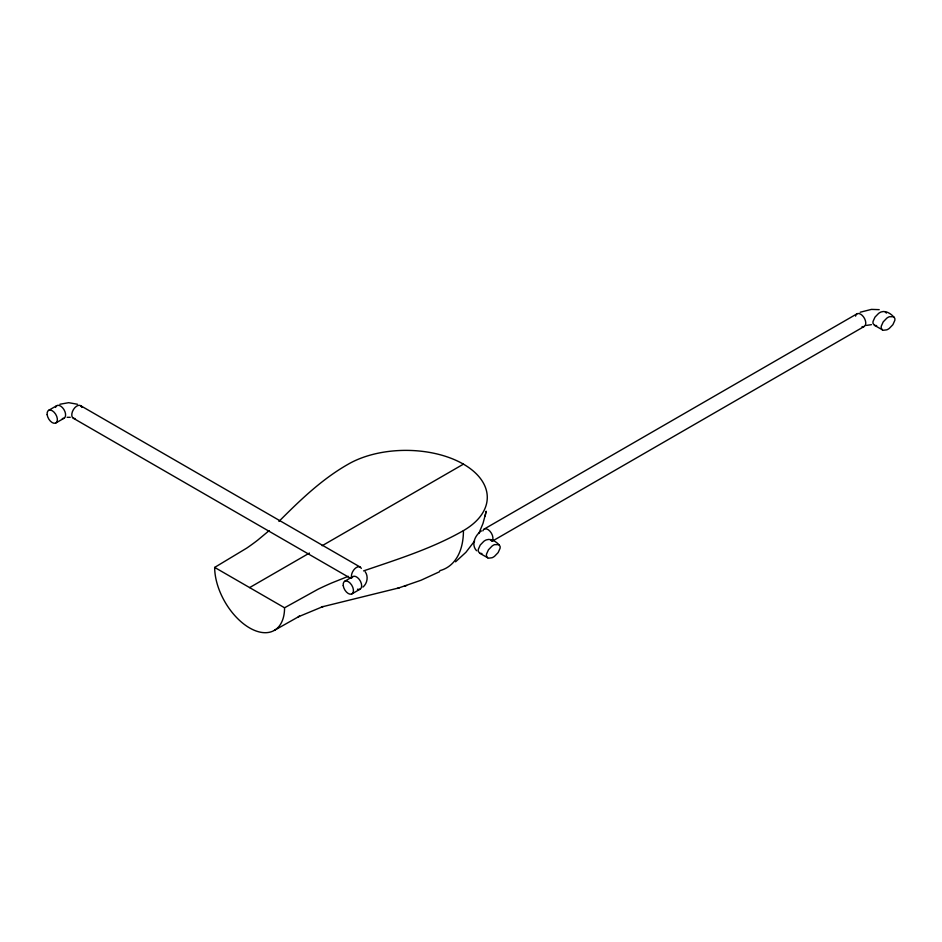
<?xml version="1.0" encoding="UTF-8"?>
<svg xmlns="http://www.w3.org/2000/svg" width="942" height="942" viewBox="0 0 942 942"><rect width="100%" height="100%" fill="white"/><g stroke="black" fill="none" stroke-linecap="round" stroke-linejoin="round"><path stroke-width="1.41" d="M478.866 533.431L482.999 523.434L485.53 513.967M485.672 513.343L486.107 511.2L485.083 516.204M474.615 540.991L465.937 552.283L455.563 561.821M362.953 587.09C367.345 583.404 368.581 576.457 365.178 571.7M278.926 521.421C300.133 500.19 321.999 479.031 348.305 464.147A81.412 47.006 0 0 1 463.44 464.147A81.412 47.006 0 0 1 463.44 530.617A81.412 47.006 60 0 1 439.808 570.664M269.153 530.617L257.719 540.131A283.436 163.637 0 0 1 246.674 548.15L214.67 567.414A49.431 28.543 60 0 0 249.618 627.949A49.431 28.543 60 0 0 284.566 607.778L317.925 589.292A283.436 163.637 0 0 1 331.82 582.921L348.305 576.316M481.421 530.899C475.239 534.938 470.729 544.535 476.57 550.729M274.334 630.398L299.591 616.139L298.273 616.822L323.047 606.53L321.505 607.001L399.42 587.784M48.607 410.371L56.826 405.625M55.872 422.958L64.103 418.213M249.618 587.596L309.435 553.06M322.164 545.712L463.44 464.147M344.666 581.296L352.897 576.551M351.943 593.884L360.162 589.139M484.176 529.074L856.996 313.827M492.713 540.932L864.273 326.415M463.44 530.617C432.131 548.527 397.524 559.301 363.565 570.899M439.584 571.7L420.956 580.272L397.241 588.467M860.176 312.238L871.456 309.388L879.192 309.659M59.911 404.248L68.684 402.681L77.456 404.248M404.365 586.242L406.591 585.547M866.487 325.402L871.456 324.66M876.672 325.626L874.506 325.355L873.081 323.506A5.499 3.167 -60 0 1 873.081 321.352L874.977 317.136L878.58 313.427A12.87 7.43 -60 0 1 881.064 311.979C886.057 310.059 892.204 314.404 894.782 318.314A5.499 3.167 -60 0 1 894.782 320.48L892.898 324.684L889.295 328.405A12.87 7.43 -60 0 1 886.799 329.841L883.196 330.277L874.506 325.355M481.927 553.531L479.749 553.26L478.336 551.423A5.499 3.167 -60 0 1 478.336 549.257L480.22 545.053L483.823 541.332A12.87 7.43 -60 0 1 486.319 539.896C491.3 537.964 497.447 542.321 500.037 546.219A5.499 3.167 -60 0 1 500.037 548.385L498.141 552.589L494.538 556.31A12.87 7.43 -60 0 1 492.042 557.746L488.451 558.194L479.749 553.26M67.141 417.306L70.238 417.306M80.541 405.625L360.162 567.06M73.276 418.213L350.353 578.176M214.67 567.414L284.566 607.778M893.781 316.724L889.295 316.736A12.87 7.43 -60 0 0 886.799 318.172L883.196 321.893L881.312 326.097A5.499 3.167 -60 0 0 881.312 328.252L882.313 329.841M885.139 311.731L886.41 313.097M499.036 544.641L494.538 544.641A12.87 7.43 -60 0 0 492.042 546.077L488.451 549.798L486.555 554.002A5.499 3.167 -60 0 0 486.555 556.169L487.556 557.758M490.393 539.636L491.653 541.014M482.869 530.888A7.265 4.192 60 0 1 489.946 531.206A7.265 4.192 60 0 1 492.113 541.097M855.583 316.123A7.265 4.192 60 0 1 860.788 314.275A7.265 4.192 60 0 1 865.733 322.329A7.265 4.192 60 0 1 862.048 326.638M55.519 407.427A7.265 4.192 60 0 1 63.915 409.511A7.265 4.192 60 0 1 62.36 418.531M75.019 418.531A7.265 4.192 -60 0 1 73.464 409.511A7.265 4.192 -60 0 1 81.848 407.427M351.59 577.835A7.265 4.192 -60 0 1 354.875 568.685A7.265 4.192 -60 0 1 361.304 568.403M351.755 577.905A7.265 4.192 60 0 1 360.503 581.367A7.265 4.192 60 0 1 357.465 589.221M47.159 414.668A7.265 4.192 60 0 0 55.484 423.146A7.265 4.192 60 0 0 54.071 412.184A7.265 4.192 60 0 0 47.159 414.668M343.229 585.594A7.265 4.192 60 0 0 351.543 594.072A7.265 4.192 60 0 0 350.141 583.11A7.265 4.192 60 0 0 343.229 585.594"/></g></svg>
